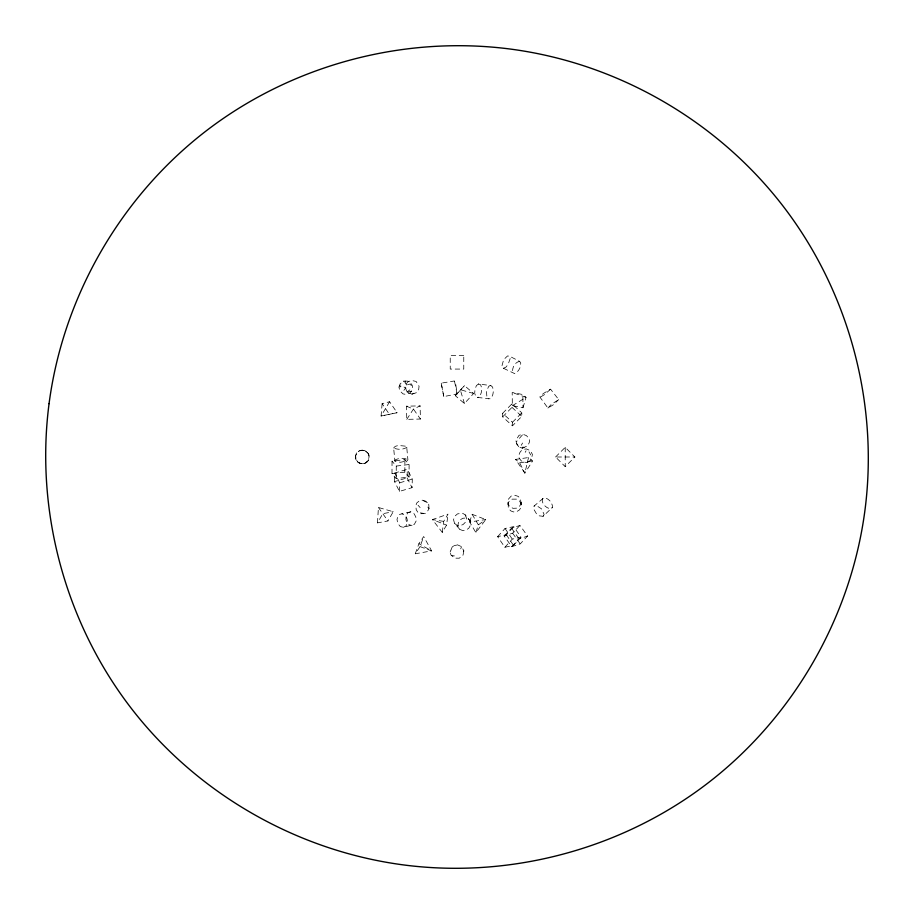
<?xml version="1.0" encoding="UTF-8"?>
<svg xmlns="http://www.w3.org/2000/svg" width="914" height="914" viewBox="0 0 914 914"><rect width="100%" height="100%" fill="white"/><g stroke="black" fill="none" stroke-linecap="round" stroke-linejoin="round"><path stroke-width="0.69" stroke-dasharray="4.57 3.43" d="M391.992 473.692L392.037 461.17L404.891 459.616L409.106 464.506L409.061 477.017L396.208 478.582L391.992 473.692L404.845 472.127L409.061 477.017M396.208 478.582L396.265 466.071L392.037 461.17M404.845 472.127L404.891 459.616M441.233 383.16L443.77 396.596L457.103 393.923L455.8 384.645L454.452 380.955L441.233 383.16L443.77 396.596M521.3 504.379L520.386 498.576L518.181 496.371L514.948 495.308L511.234 496.028L508.15 499.455L508.298 508.31L510.846 510.915L513.337 511.909L516.581 511.703L519.426 509.943L520.774 507.876L521.3 504.379L519.62 501.078L516.627 499.147L512.08 499.158L508.744 501.877L507.773 504.539M394.505 481.609L394.745 473.018L407.313 469.305L412.305 479.073L412.065 487.665L399.498 491.378L394.505 481.609L407.073 477.896L407.313 469.305M399.498 491.378L399.738 482.786L394.745 473.018M429.032 508.698L428.746 504.322L425.878 501.226L422.211 500.175L419.298 500.872L416.784 502.951L415.779 505.693L416.247 509.841L417.755 512.103L420.737 513.725L424.964 513.565L427.124 511.909L429.032 508.698L427.809 507.064M399.932 387.216L400.126 383.857L403.554 381.115L405.645 381.069L408.055 381.195L410.489 382.932L412.191 385.228L412.58 387.776L411.917 390.598L409.826 393.123L406.147 394.471L403.005 393.888L399.944 390.952L398.904 387.125L400.126 383.857M377.482 522.877L378.43 507.499L393.237 511.726L387.924 520.934L377.482 522.877L382.795 513.668L393.237 511.726M382.109 403.657L381.092 416.007L397.11 412.705L389.604 401.737L382.109 403.657L389.604 414.625M355.649 455.412C353.627 462.758 364.492 467.008 368.262 460.542C373.483 451.505 357.911 445.689 355.649 455.412L355.672 458.542L357.808 462.198L361.807 463.855L365.074 463.227L368.022 460.873L369.073 457L368.034 453.15L365.166 450.796L361.818 450.145L358.596 451.265M393.637 447.974L395.248 446.34L398.47 445.449L406.639 446.283L407.907 459.776L407.073 460.839L400.618 462.267L394.951 461.513L393.637 447.974C397.784 449.939 403.337 449.734 407.187 447.14M442.25 532.336L443.713 521.38L448.031 514.125L432.391 519.586L442.25 532.336L446.569 525.093L448.031 514.125M463.844 550.834L463.032 555.106L459.262 558.214L454.566 558.134L450.979 554.981L450.134 552.056L452.27 546.835L457.434 544.824L461.536 546.641L463.844 550.834L463.261 551.69M405.645 381.069L405.222 383.023L407.313 385.742M542.39 498.53C541.191 503.408 546.241 508.687 551.062 508.721L552.57 507.293C552.467 502.689 548.617 498.13 543.944 497.73L534.119 506.002L533.513 508.721L536.518 513.874L539.123 515.816L543.053 516.307L552.57 507.293M528.521 457.548L524.853 473.144L515.53 459.399L528.521 457.548L532.634 460.93L524.853 473.144L519.643 462.781L515.53 459.399M527.458 462.495L531.285 459.765L532.416 454.429L530.349 450.636L526.384 448.968C521.483 448.705 518.089 453.093 519.061 457.823L521.151 460.77L523.642 462.107L527.458 462.495L527.675 461.65M522.979 407.758L526.053 397.362L522.842 394.562L512.194 392.494L512.343 405.69L522.979 407.758L522.842 394.562M469.625 522.008L472.115 514.296L485.768 519.552L475.851 532.565L469.625 522.008L485.768 519.552L478.342 524.842L475.851 532.565M415.264 553.77L418.909 543.693L423.696 536.541L431.625 550.891L415.264 553.77L420.052 546.618L423.696 536.541M460.702 548.857L461.536 546.641M521.357 502.243L519.952 505.75L516.89 508.161L512.983 508.321L509.315 506.219L507.761 502.654M450.134 552.056L450.91 550.148M547.92 408.055L551.233 404.422L558.717 399.589L550.548 389.17L543.19 393.637L539.808 396.916L547.92 408.055L553.518 404.662L558.717 399.589M525.207 452.327L526.064 450.796M521.231 445.312L522.591 443.016M389.604 401.737L381.092 416.007L397.11 412.705M543.053 516.307L544.15 514.559L541.511 508.835L536.564 505.625L534.119 506.002M406.787 419.366L413.436 409.072L420.097 405.873L420.429 419.035L406.787 419.366L406.444 406.193L420.097 405.873M403.908 390.301L405.508 388.164L402.366 385.754L400.343 386.359M455.298 395.693L464.506 385.651L473.635 393.466L464.438 403.508L455.298 395.693L464.506 385.651M550.548 389.17L544.664 394.505L540.037 397.327M497.616 536.644L505.042 528.486L513.725 526.601L520.969 537.226L513.542 545.384L504.859 547.269L497.616 536.644L506.299 534.759L513.725 526.601M504.859 547.269L512.286 539.111L520.969 537.226M504.174 535.981L511.532 528.178L519.997 525.413L527.561 536.107L520.203 543.91L511.737 546.686L504.174 535.981L512.64 533.216L519.997 525.413M511.737 546.686L519.095 538.883L527.561 536.107M502.666 413.288L511.989 403.828L521.791 412.831L521.791 416.373L512.457 425.833L502.666 416.83L502.666 413.288L512.457 422.279L512.457 425.833M502.666 416.83L511.989 407.381L511.989 403.828M512.457 422.279L521.791 412.831M555.563 457L565.218 447.346L574.872 457L565.218 466.654L555.563 457L574.872 457M394.368 460.485C398.036 457.948 403.988 457.457 407.907 459.776M368.262 460.542L365.269 463.158L362.035 463.844L358.791 462.827L356.083 460.016L355.626 455.629L358.791 451.173L362.047 450.156L365.349 450.899L368.273 453.481M522.431 434.915L516.604 441.485M478.525 383.983L476.423 385.571L474.983 389.318L474.686 393.249L475.771 396.413L477.576 397.464L490.03 398.79L491.743 397.236L492.909 394.265L493.4 390.998L492.612 387.079L490.841 385.559L478.525 383.983L480.581 384.76C482.455 388.507 481.895 393.317 479.336 396.607L477.576 397.464M407.004 392.003L409.826 389.878M512.343 405.69L526.053 397.362L512.194 392.494M403.371 527.321L405.987 525.973C408.329 522.465 407.69 517.632 404.514 514.868L401.874 513.817L399.498 514.479L398.024 516.113L396.996 519.415L397.796 523.414L400.298 526.567L403.371 527.321L414.305 524.396L416.144 520.969L415.767 516.844L413.962 513.588L410.82 511.84L401.874 513.817M413.951 393.191L411.951 394.174L407.324 392.06C405.062 389.17 405.165 384.931 407.495 382.121L411.426 380.395L416.121 381.458L419.058 386.199L418.703 389.307L416.75 392.586L411.951 394.174L407.324 392.06M522.145 447.403L523.219 446.946M503.351 368.239L505.762 367.291L508.07 364.56L510.172 358.596L509.509 356.174L507.521 355.957L503.637 359.682L501.763 366.525L503.351 368.239L514.833 373.677C518.638 371.701 521.014 367.211 520.729 362.961L519.655 361.361L509.509 356.174M522.225 448.18L527.926 445.678L529.663 441.485L529.16 438.56L526.373 435.578L523.037 434.333L519.026 435.293L515.85 440.399L516.844 444.41L518.661 446.729L522.225 448.18L524.865 447.277M410.82 511.84L407.941 512.731L406.033 515.804L405.965 519.895L407.21 522.762L409.563 524.956L412.031 525.39M490.841 385.559L488.819 386.165L486.442 391.226L486.934 397.247L488.487 398.972M399.738 482.786L412.305 479.073M407.587 384.748L409.952 384.051L411.666 385.891M453.778 545.784L456.04 545.19M519.655 361.361C514.708 362.104 511.36 368.662 513.017 373.22M408.569 391.615L411.471 391.181M519.643 462.781L532.634 460.93M396.265 466.071L409.106 464.506M451.824 555.632L454.395 555.895M443.713 521.38L432.391 519.586L446.569 525.093M420.36 512.857L423.582 513.394M473.635 393.466L460.245 389.684L464.438 403.508M457.103 393.923L454.452 380.955M420.052 546.618L431.625 550.891L418.909 543.693M459.845 529.423L462.655 530.531L465.934 530.2L468.813 528.189L470.699 524.785L470.196 520.9L465.123 514.753L462.45 513.222L457.514 513.885L455.081 515.976L453.515 519.598L454.544 523.368L459.845 529.423L457.8 526.041L458.52 522.1L460.507 519.632L462.884 518.272L465.9 517.998L468.117 518.718L470.196 520.9M406.444 406.193L413.436 409.072L420.429 419.035M427.375 502.631L422.211 500.175M454.544 523.368L456.897 525.23L460.096 525.676L463.147 524.487L465.386 522.225L466.608 518.432L465.123 514.753M511.989 407.381L521.791 416.373M403.554 381.115L404.445 382.121M418.064 505.271L420.132 507.578M511.532 528.178L519.095 538.883M512.64 533.216L520.203 543.91M378.43 507.499L387.924 520.934M505.042 528.486L512.286 539.111M506.299 534.759L513.542 545.384M516.696 443.393L518.661 446.729M472.115 514.296L478.342 524.842M529.023 451.916L530.703 454.955M407.073 477.896L412.065 487.665M565.218 447.346L565.218 466.654M463.764 355.546L450.236 355.546L450.236 369.073L463.764 369.073L463.764 355.546"/><path stroke-width="1.37" d="M49.059 403.668C34.938 512.034 65.854 624.982 133.318 710.955C199.126 794.769 298.033 851.083 403.668 864.941C512.034 879.062 624.982 848.146 710.955 780.682C794.769 714.874 851.083 615.967 864.941 510.332C879.062 401.966 848.146 289.018 780.682 203.045C714.874 119.231 615.967 62.917 510.332 49.059C401.966 34.938 289.018 65.854 203.045 133.318C119.231 199.126 62.917 298.033 49.059 403.668"/></g></svg>
